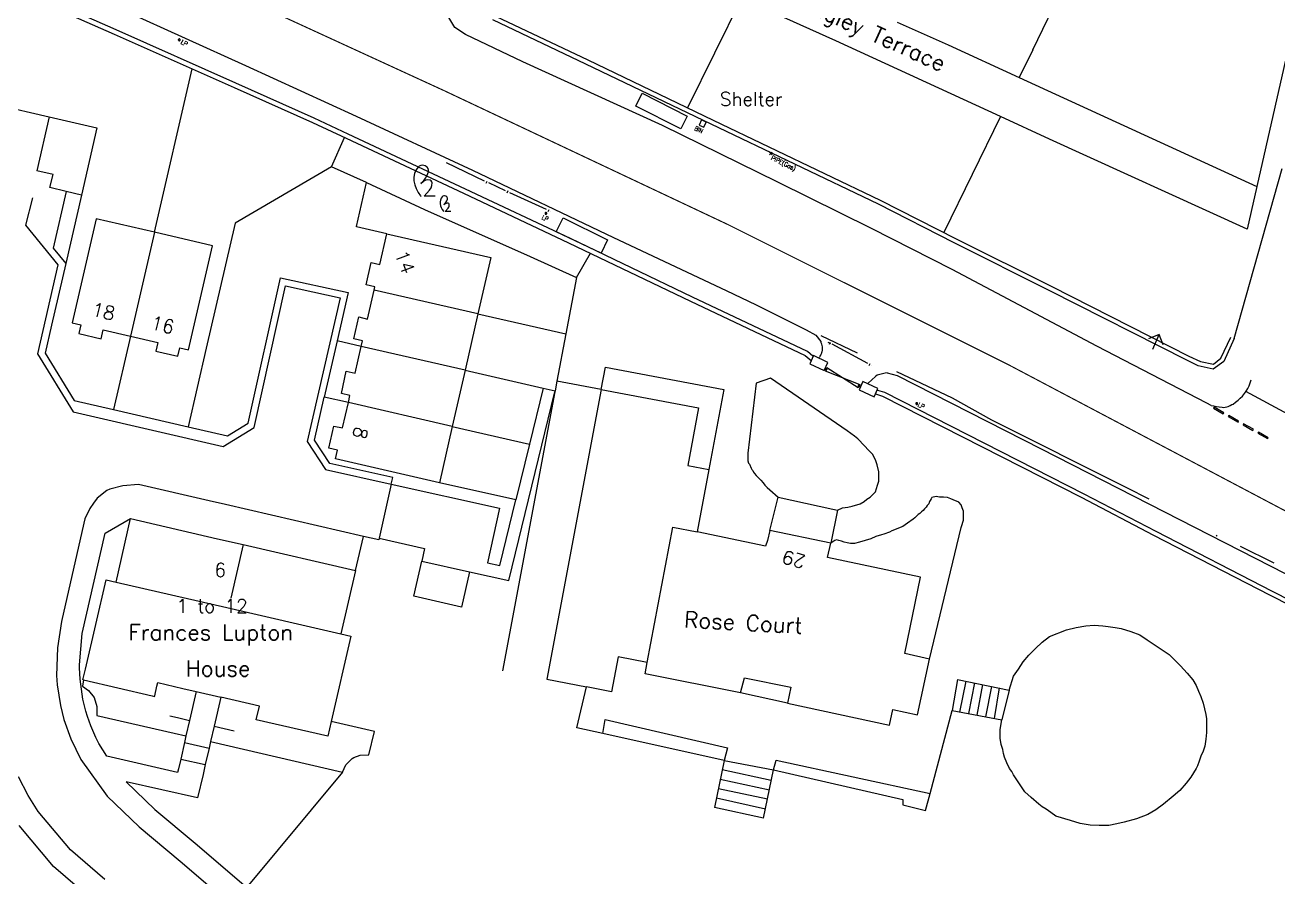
# Model space of a CAD drawing. Extents: x 427500 to 429848, y 434500 to 436505.
# Drawn here: x 428685.5 to 428796.6, y 435537.4 to 435612.9 of the extents above; entities that cross this region are included whole.
import ezdxf

# ---------------------------------------------------------------- set-up
doc = ezdxf.new("R2010")
doc.units = 0
doc.linetypes.add('1004', pattern=[6, 4, -2])
doc.layers.get('0').update_dxf_attribs({"color": 222})
for name, color, linetype in [('LPTIP_Ex_Base', 8, 'Continuous'), ('PRO-MARKINGS', 7, 'Continuous'), ('PROPOSED', 1, 'Continuous')]:
    doc.layers.add(name, color=color, linetype=linetype)
doc.styles.add('MtXpl_Romans', font='romans__.ttf')
doc.styles.get("Standard").update_dxf_attribs({"font": 'romans.shx'})

# ---------------------------------------------------------------- blocks, each defined once
blk = doc.blocks.new('FENCE_UP')
at = {"color": 0, "linetype": 'ByBlock', "flags": 128}
blk.add_lwpolyline([(0, 0.5), (0, -0.5)], dxfattribs=at)
blk = doc.blocks.new('GATE')
at = {"color": 0, "linetype": 'ByBlock', "flags": 128}
for points in [[(-0.450902, 0), (-0.451904, 0.007014), (-0.455912, 0.014028), (-0.460922, 0.019038), (-0.467936, 0.023046), (-0.475952, 0.024048), (-0.482966, 0.023046), (-0.48998, 0.019038), (-0.49499, 0.014028), (-0.498998, 0.007014), (-0.5, 0), (-0.498998, -0.007014), (-0.49499, -0.014028), (-0.48998, -0.019038), (-0.482966, -0.023046), (-0.475952, -0.024048), (-0.467936, -0.023046), (-0.460922, -0.019038), (-0.455912, -0.014028), (-0.451904, -0.007014)], [(-0.475952, 0.024048), (-0.475952, 0.078156), (0.475952, -0.078156), (0.475952, -0.024048)], [(-0.475952, -0.024048), (-0.475952, -0.078156), (0.475952, 0.078156), (0.475952, 0.024048)], [(-0.450902, 0), (-0.451904, -0.007014)], [(0.5, 0), (0.498998, 0.007014), (0.49499, 0.014028), (0.48998, 0.019038), (0.482966, 0.023046), (0.475952, 0.024048), (0.467936, 0.023046), (0.460922, 0.019038), (0.455912, 0.014028), (0.451904, 0.007014), (0.450902, 0), (0.451904, -0.007014), (0.455912, -0.014028), (0.460922, -0.019038), (0.467936, -0.023046), (0.475952, -0.024048), (0.482966, -0.023046), (0.48998, -0.019038), (0.49499, -0.014028), (0.498998, -0.007014)], [(0.5, 0), (0.498998, -0.007014)]]:
    blk.add_lwpolyline(points, dxfattribs=at)
blk = doc.blocks.new('CIRCL')
at = {"color": 0, "linetype": 'ByBlock', "flags": 128}
for points in [[(0.5, 0), (0.475, 0.154), (0.404, 0.293), (0.293, 0.404), (0.154, 0.475), (0, 0.5), (-0.154, 0.475), (-0.293, 0.404), (-0.404, 0.293), (-0.475, 0.154), (-0.5, 0), (-0.475, -0.154), (-0.404, -0.293), (-0.293, -0.404), (-0.154, -0.475), (0, -0.5), (0.154, -0.475), (0.293, -0.404), (0.404, -0.293), (0.475, -0.154)], [(0.5, 0), (0.475, -0.154)]]:
    blk.add_lwpolyline(points, dxfattribs=at)
blk = doc.blocks.new('CROSS_1')
at = {"color": 0, "linetype": 'ByBlock', "flags": 128}
for points in [[(-0.5, 0.5), (0.5, -0.5)], [(0.5, 0.5), (-0.5, -0.5)]]:
    blk.add_lwpolyline(points, dxfattribs=at)

msp = doc.modelspace()

# ---------------------------------------------------------------- linework, layer by layer
at = {"layer": 'LPTIP_Ex_Base', "color": 251, "true_color": 0x636466}
for p, q in [((428774.85, 435610.65), (428778.4, 435617.95)), ((428749.05, 435615.25), (428744.25, 435605.53)), ((428757.4, 435611.45), (428749.05, 435615.25)), ((428762.83, 435613.11), (428767.35, 435611.1)), ((428797.9, 435612.6), (428794.71, 435598.57)), ((428771.98, 435604.76), (428757.4, 435611.45)), ((428767.35, 435611.1), (428773.66, 435608.21)), ((428774.85, 435610.65), (428773.66, 435608.21)), ((428697, 435594.5), (428700.36, 435608.98)), ((428773.66, 435608.21), (428794.71, 435598.57)), ((428681.78, 435606.1), (428687.68, 435604.74)), ((428687.68, 435604.74), (428686.57, 435599.95)), ((428687.68, 435604.74), (428691.91, 435603.76)), ((428771.98, 435604.76), (428766.98, 435594.48)), ((428776.35, 435602.75), (428771.98, 435604.76)), ((428691.91, 435603.76), (428690.53, 435597.78)), ((428712.69, 435600.29), (428713.86, 435602.9)), ((428793.86, 435594.79), (428776.35, 435602.75)), ((428688.02, 435599.61), (428686.57, 435599.95)), ((428687.74, 435598.47), (428688.02, 435599.61)), ((428712.69, 435600.29), (428704.16, 435595.31)), ((428715.79, 435598.9), (428712.69, 435600.29)), ((428792.7, 435585.09), (428796.95, 435600.15)), ((428689.17, 435598.12), (428687.74, 435598.47)), ((428714.9, 435595.01), (428715.79, 435598.9)), ((428715.79, 435598.9), (428720.95, 435596.53)), ((428794.71, 435598.57), (428794.2, 435596.35)), ((428686.2, 435597.56), (428685.58, 435595.13)), ((428689.17, 435598.12), (428688.02, 435593.1)), ((428690.53, 435597.78), (428689.15, 435591.73)), ((428690.53, 435597.78), (428689.17, 435598.12)), ((428720.95, 435596.53), (428730.31, 435592.36)), ((428794.2, 435596.35), (428793.86, 435594.79)), ((428685.58, 435595.13), (428688.45, 435591.63)), ((428691.85, 435595.69), (428689.72, 435586.48)), ((428697, 435594.5), (428691.85, 435595.69)), ((428704.16, 435595.31), (428701.59, 435584.25)), ((428714.9, 435595), (428714.9, 435595.01)), ((428717.61, 435594.37), (428714.9, 435595)), ((428697, 435594.5), (428694.87, 435585.29)), ((428702.15, 435593.31), (428697, 435594.5)), ((428716.99, 435591.66), (428717.61, 435594.37)), ((428717.61, 435594.37), (428726.83, 435592.26)), ((428688.02, 435593.1), (428689.15, 435591.73)), ((428700.02, 435584.1), (428702.15, 435593.31)), ((428689.15, 435591.73), (428687.89, 435586.27)), ((428715.78, 435589.84), (428716.22, 435591.83)), ((428716.22, 435591.83), (428716.99, 435591.66)), ((428726.83, 435592.26), (428725.68, 435587.28)), ((428730.31, 435592.36), (428734.4, 435590.5)), ((428734.4, 435590.5), (428735.64, 435592.65)), ((428688.45, 435591.63), (428686.65, 435583.75)), ((428705.31, 435577.6), (428708.17, 435590.46)), ((428705.84, 435577.22), (428708.63, 435589.75)), ((428708.17, 435590.46), (428714.18, 435589.16)), ((428708.63, 435589.75), (428713.46, 435588.7)), ((428716.54, 435589.67), (428715.78, 435589.84)), ((428716.47, 435589.39), (428716.54, 435589.67)), ((428734.4, 435590.5), (428733.46, 435585.5)), ((428713.46, 435588.7), (428710.55, 435575.98)), ((428714.18, 435589.16), (428713.2, 435584.89)), ((428715.89, 435586.82), (428716.47, 435589.39)), ((428725.68, 435587.28), (428716.47, 435589.39)), ((428725.68, 435587.28), (428724.54, 435582.29)), ((428725.68, 435587.28), (428733.46, 435585.5)), ((428687.89, 435586.27), (428687.33, 435583.8)), ((428689.72, 435586.48), (428690.49, 435586.31)), ((428690.49, 435586.31), (428690.31, 435585.53)), ((428714.67, 435585.06), (428715.11, 435587)), ((428715.11, 435587), (428715.89, 435586.82)), ((428690.31, 435585.53), (428692.29, 435585.08)), ((428692.29, 435585.08), (428692.47, 435585.85)), ((428692.47, 435585.85), (428694.87, 435585.29)), ((428694.87, 435585.29), (428693.37, 435578.8)), ((428694.87, 435585.29), (428697.3, 435584.73)), ((428715.44, 435584.88), (428714.67, 435585.06)), ((428733.46, 435585.5), (428732.68, 435581.32)), ((428756.06, 435585.36), (428759.3, 435583.82)), ((428792.7, 435585.09), (428792.7, 435585.09)), ((428792.7, 435585.09), (428792.7, 435585.09)), ((428792.7, 435585.09), (428792.7, 435585.09)), ((428792.7, 435585.09), (428792.7, 435585.09)), ((428792.7, 435585.09), (428792.7, 435585.09)), ((428792.7, 435585.09), (428792.7, 435585.09)), ((428792.7, 435585.09), (428792.7, 435585.09)), ((428792.7, 435585.09), (428792.7, 435585.09)), ((428792.7, 435585.09), (428792.7, 435585.09)), ((428792.7, 435585.09), (428792.7, 435585.09)), ((428792.7, 435585.09), (428792.7, 435585.09)), ((428792.7, 435585.09), (428792.7, 435585.09)), ((428792.7, 435585.09), (428792.7, 435585.09)), ((428697.3, 435584.73), (428697.13, 435583.97)), ((428697.13, 435583.97), (428699.09, 435583.52)), ((428699.09, 435583.52), (428699.26, 435584.28)), ((428699.26, 435584.28), (428700.02, 435584.1)), ((428701.59, 435584.25), (428699.98, 435577.28)), ((428713.2, 435584.89), (428712.06, 435579.9)), ((428715.33, 435584.4), (428713.2, 435584.89)), ((428714.78, 435582.01), (428715.33, 435584.4)), ((428715.33, 435584.4), (428715.44, 435584.88)), ((428724.54, 435582.29), (428715.33, 435584.4)), ((428686.65, 435583.75), (428689.81, 435578.59)), ((428687.33, 435583.8), (428689.9, 435579.59)), ((428713.57, 435580.21), (428714.01, 435582.19)), ((428714.01, 435582.19), (428714.78, 435582.01)), ((428724.54, 435582.29), (428723.4, 435577.31)), ((428724.54, 435582.29), (428731.46, 435580.71)), ((428736.61, 435580.58), (428736.98, 435582.55)), ((428736.98, 435582.55), (428747.47, 435580.58)), ((428762.78, 435582.18), (428767.7, 435579.85)), ((428731.46, 435580.71), (428730.25, 435575.74)), ((428731.46, 435580.71), (428732.52, 435580.47)), ((428736.61, 435580.58), (428731.79, 435554.91)), ((428732.68, 435581.32), (428732.52, 435580.47)), ((428736.61, 435580.58), (428732.68, 435581.32)), ((428736.61, 435580.58), (428745.23, 435578.96)), ((428747.47, 435580.58), (428746.14, 435573.5)), ((428750.34, 435581.15), (428749.6, 435574.95)), ((428751.62, 435581.59), (428750.34, 435581.15)), ((428758.41, 435576.92), (428751.62, 435581.59)), ((428689.9, 435579.59), (428693.37, 435578.8)), ((428711.2, 435576.1), (428712.06, 435579.9)), ((428714.19, 435579.42), (428712.06, 435579.9)), ((428714.33, 435580.04), (428713.57, 435580.21)), ((428714.19, 435579.42), (428714.33, 435580.04)), ((428732.5, 435580.37), (428727.86, 435555.65)), ((428728.41, 435563.65), (428732.5, 435580.37)), ((428732.52, 435580.47), (428732.5, 435580.37)), ((428767.7, 435579.85), (428771.2, 435577.9)), ((428689.81, 435578.59), (428690.95, 435578.33)), ((428693.37, 435578.8), (428699.98, 435577.28)), ((428713.67, 435577.17), (428714.19, 435579.42)), ((428723.4, 435577.31), (428714.19, 435579.42)), ((428745.23, 435578.96), (428744.27, 435573.85)), ((428690.95, 435578.33), (428703.09, 435575.54)), ((428699.98, 435577.28), (428703.47, 435576.48)), ((428703.47, 435576.48), (428705.31, 435577.6)), ((428712.47, 435575.38), (428712.91, 435577.34)), ((428712.91, 435577.34), (428713.67, 435577.17)), ((428723.4, 435577.31), (428722.26, 435572.32)), ((428723.4, 435577.31), (428730.25, 435575.74)), ((428771.2, 435577.9), (428783.15, 435571.9)), ((428703.09, 435575.54), (428705.84, 435577.22)), ((428759.05, 435576.45), (428758.41, 435576.92)), ((428759.35, 435576.2), (428759.05, 435576.45)), ((428759.95, 435575.6), (428759.35, 435576.2)), ((428710.55, 435575.98), (428712.17, 435573.49)), ((428712.54, 435574.02), (428711.2, 435576.1)), ((428713.22, 435575.2), (428712.47, 435575.38)), ((428713.05, 435574.43), (428713.22, 435575.2)), ((428730.25, 435575.74), (428729.04, 435570.81)), ((428760.3, 435575.2), (428759.95, 435575.6)), ((428760.65, 435574.85), (428760.3, 435575.2)), ((428718.12, 435572.79), (428712.54, 435574.02)), ((428722.26, 435572.32), (428713.05, 435574.43)), ((428749.6, 435574.95), (428749.6, 435574.25)), ((428749.6, 435574.25), (428749.65, 435574.05)), ((428749.65, 435574.05), (428749.75, 435573.95)), ((428749.75, 435573.95), (428749.9, 435573.6)), ((428760.9, 435574.35), (428760.65, 435574.85)), ((428761.05, 435573.9), (428760.9, 435574.35)), ((428761.2, 435573.3), (428761.05, 435573.9)), ((428712.17, 435573.49), (428717.99, 435572.2)), ((428717.99, 435572.2), (428718.12, 435572.79)), ((428744.27, 435573.85), (428746.14, 435573.5)), ((428746.14, 435573.5), (428745.1, 435567.96)), ((428749.9, 435573.6), (428749.95, 435573.5)), ((428749.95, 435573.5), (428750.05, 435573.4)), ((428750.05, 435573.4), (428750.1, 435573.25)), ((428750.1, 435573.25), (428750.2, 435573.15)), ((428750.2, 435573.15), (428750.35, 435572.95)), ((428750.35, 435572.95), (428750.75, 435572.55)), ((428761.2, 435572.45), (428761.2, 435573.3)), ((428693.06, 435571.76), (428692.78, 435571.63)), ((428694.19, 435572.04), (428693.06, 435571.76)), ((428695.59, 435572.16), (428694.19, 435572.04)), ((428701.84, 435570.72), (428695.59, 435572.16)), ((428717.99, 435572.2), (428716.93, 435567.4)), ((428717.99, 435572.2), (428727.6, 435570.07)), ((428729.04, 435570.81), (428722.26, 435572.32)), ((428750.75, 435572.55), (428750.95, 435572.3)), ((428750.95, 435572.3), (428751.1, 435572.1)), ((428751.1, 435572.1), (428751.3, 435571.9)), ((428751.3, 435571.9), (428751.55, 435571.7)), ((428751.55, 435571.7), (428752.3, 435571.05)), ((428760.9, 435571.5), (428761.1, 435572.1)), ((428761.1, 435572.1), (428761.2, 435572.45)), ((428783.15, 435571.9), (428785.13, 435570.88)), ((428691.94, 435570.94), (428691.59, 435570.52)), ((428692.78, 435571.63), (428691.94, 435570.94)), ((428703.29, 435570.38), (428701.84, 435570.72)), ((428727.62, 435564.99), (428729.04, 435570.81)), ((428751.55, 435568.1), (428752.3, 435571.05)), ((428752.3, 435571.05), (428757.13, 435569.99)), ((428759.55, 435570.45), (428759.9, 435570.65)), ((428759.9, 435570.65), (428760.15, 435570.85)), ((428760.15, 435570.85), (428760.45, 435571.05)), ((428760.45, 435571.05), (428760.9, 435571.5)), ((428765.7, 435570.65), (428765.65, 435570.45)), ((428765.75, 435570.75), (428765.7, 435570.65)), ((428765.85, 435570.9), (428765.75, 435570.75)), ((428765.91, 435571.02), (428765.85, 435570.9)), ((428766.3, 435571.1), (428765.91, 435571.02)), ((428766.6, 435571.05), (428766.3, 435571.1)), ((428766.95, 435571.05), (428766.6, 435571.05)), ((428767.3, 435571), (428766.95, 435571.05)), ((428767.6, 435570.9), (428767.3, 435571)), ((428767.8, 435570.8), (428767.6, 435570.9)), ((428768.3, 435570.6), (428767.8, 435570.8)), ((428768.5, 435570.35), (428768.3, 435570.6)), ((428691.28, 435570.05), (428690.83, 435569.11)), ((428691.59, 435570.52), (428691.28, 435570.05)), ((428715.52, 435567.56), (428703.29, 435570.38)), ((428727.6, 435570.07), (428726.52, 435565.24)), ((428757.55, 435569.9), (428756.95, 435566.98)), ((428757.13, 435569.99), (428757.55, 435569.9)), ((428757.55, 435569.9), (428758, 435570.1)), ((428758, 435570.1), (428758.45, 435570.15)), ((428758.45, 435570.15), (428758.85, 435570.25)), ((428758.85, 435570.25), (428759.55, 435570.45)), ((428764.7, 435569.5), (428764.4, 435569.2)), ((428764.85, 435569.6), (428764.7, 435569.5)), ((428765, 435569.75), (428764.85, 435569.6)), ((428765.15, 435569.85), (428765, 435569.75)), ((428765.25, 435570), (428765.15, 435569.85)), ((428765.4, 435570.15), (428765.25, 435570)), ((428765.5, 435570.3), (428765.4, 435570.15)), ((428765.65, 435570.45), (428765.5, 435570.3)), ((428768.6, 435570.1), (428768.5, 435570.35)), ((428768.7, 435569.8), (428768.6, 435570.1)), ((428768.7, 435569), (428768.7, 435569.8)), ((428690.83, 435569.11), (428690.59, 435568.09)), ((428692.64, 435567.84), (428694.89, 435569.14)), ((428693.6, 435563.52), (428694.89, 435569.14)), ((428694.89, 435569.14), (428702.59, 435567.36)), ((428740.69, 435556.4), (428742.94, 435568.37)), ((428742.94, 435568.37), (428745.1, 435567.96)), ((428763.35, 435568.45), (428762.35, 435568.05)), ((428763.95, 435568.9), (428763.35, 435568.45)), ((428764.05, 435568.95), (428763.95, 435568.9)), ((428764.25, 435569.1), (428764.05, 435568.95)), ((428764.4, 435569.2), (428764.25, 435569.1)), ((428765.7, 435556.7), (428768.5, 435568.35)), ((428768.5, 435568.35), (428768.55, 435568.45)), ((428768.55, 435568.45), (428768.7, 435569)), ((428690.59, 435568.09), (428688.77, 435560.03)), ((428690.59, 435558.98), (428692.64, 435567.84)), ((428702.59, 435567.36), (428704.86, 435566.84)), ((428714.83, 435564.54), (428715.52, 435567.56)), ((428716.9, 435567.25), (428715.52, 435567.56)), ((428716.93, 435567.4), (428716.9, 435567.25)), ((428716.93, 435567.4), (428720.95, 435566.49)), ((428751.15, 435566.7), (428745.1, 435567.96)), ((428751.55, 435568.1), (428751.35, 435567.2)), ((428756.95, 435566.98), (428751.55, 435568.1)), ((428757.45, 435567.25), (428757.3, 435567.2)), ((428757.65, 435567.2), (428757.45, 435567.25)), ((428760.5, 435567.35), (428759.5, 435567.05)), ((428760.95, 435567.55), (428760.5, 435567.35)), ((428761.45, 435567.7), (428760.95, 435567.55)), ((428761.65, 435567.75), (428761.45, 435567.7)), ((428762.15, 435567.95), (428761.65, 435567.75)), ((428762.35, 435568.05), (428762.15, 435567.95)), ((428704.86, 435566.84), (428703.77, 435562.1)), ((428704.86, 435566.84), (428714.83, 435564.54)), ((428720.95, 435566.49), (428720.7, 435565.38)), ((428751.35, 435567.2), (428751.15, 435566.7)), ((428756.65, 435565.7), (428756.95, 435566.98)), ((428757.3, 435567.2), (428756.95, 435566.98)), ((428757.9, 435567.15), (428757.65, 435567.2)), ((428758.15, 435567.05), (428757.9, 435567.15)), ((428758.4, 435567), (428758.15, 435567.05)), ((428758.7, 435566.95), (428758.4, 435567)), ((428759.05, 435566.95), (428758.7, 435566.95)), ((428759.5, 435567.05), (428759.05, 435566.95)), ((428793.25, 435566.7), (428796.22, 435565.24)), ((428720, 435562.26), (428720.7, 435565.38)), ((428720.7, 435565.38), (428724.93, 435564.43)), ((428726.52, 435565.24), (428727.62, 435564.99)), ((428764.9, 435563.95), (428756.65, 435565.7)), ((428714.83, 435564.54), (428713.53, 435558.93)), ((428724.93, 435564.43), (428724.23, 435561.31)), ((428724.93, 435564.43), (428728.41, 435563.65)), ((428763.5, 435557.2), (428764.9, 435563.95)), ((428690.89, 435555.82), (428692.71, 435563.73)), ((428692.71, 435563.73), (428693.6, 435563.52)), ((428693.6, 435563.52), (428703.43, 435561.26)), ((428724.23, 435561.31), (428720, 435562.26)), ((428703.43, 435561.26), (428713.53, 435558.93)), ((428688.77, 435560.03), (428688.42, 435557.69)), ((428777.85, 435559.3), (428778.7, 435559.5)), ((428778.7, 435559.5), (428779.55, 435559.65)), ((428779.55, 435559.65), (428780.3, 435559.7)), ((428780.3, 435559.7), (428781.05, 435559.65)), ((428781.05, 435559.65), (428781.55, 435559.6)), ((428781.55, 435559.6), (428782.15, 435559.5)), ((428782.15, 435559.5), (428782.7, 435559.4)), ((428690.36, 435556.19), (428690.59, 435558.98)), ((428714.42, 435558.72), (428712.68, 435551.18)), ((428713.53, 435558.93), (428714.42, 435558.72)), ((428775.7, 435558.2), (428776.35, 435558.7)), ((428776.35, 435558.7), (428777.85, 435559.3)), ((428782.7, 435559.4), (428783.55, 435559.15)), ((428783.55, 435559.15), (428784.35, 435558.85)), ((428784.35, 435558.85), (428785, 435558.4)), ((428785, 435558.4), (428786.95, 435557.1)), ((428688.42, 435557.69), (428688.33, 435555.24)), ((428774.5, 435557.05), (428775.1, 435557.65)), ((428775.1, 435557.65), (428775.7, 435558.2)), ((428690.37, 435555.94), (428690.36, 435556.19)), ((428738.1, 435556.9), (428737.51, 435553.81)), ((428740.69, 435556.4), (428738.1, 435556.9)), ((428740.5, 435555.4), (428740.69, 435556.4)), ((428765.7, 435556.7), (428763.5, 435557.2)), ((428764.65, 435551.75), (428765.7, 435556.7)), ((428773.6, 435555.8), (428774, 435556.45)), ((428774, 435556.45), (428774.5, 435557.05)), ((428786.95, 435557.1), (428787.95, 435556.1)), ((428688.33, 435555.24), (428688.38, 435554.42)), ((428690.42, 435554.92), (428690.37, 435555.94)), ((428690.67, 435554.86), (428690.89, 435555.82)), ((428748.95, 435553.7), (428740.5, 435555.4)), ((428748.95, 435553.7), (428749.3, 435555.05)), ((428749.3, 435555.05), (428753.4, 435554.2)), ((428772.75, 435553.96), (428773.15, 435555.2)), ((428773.15, 435555.2), (428773.6, 435555.8)), ((428787.95, 435556.1), (428788.55, 435555.45)), ((428788.55, 435555.45), (428789.05, 435554.85)), ((428688.38, 435554.42), (428688.67, 435552.59)), ((428690.67, 435553.16), (428690.42, 435554.92)), ((428690.73, 435554.85), (428690.62, 435554.3)), ((428690.62, 435554.3), (428691.16, 435553.91)), ((428690.73, 435554.85), (428690.67, 435554.86)), ((428690.73, 435554.85), (428696.79, 435553.46)), ((428691.16, 435553.91), (428691.65, 435553.3)), ((428697.03, 435553.44), (428697.23, 435554.29)), ((428697.23, 435554.29), (428697.3, 435554.62)), ((428697.3, 435554.62), (428699.53, 435554.1)), ((428699.53, 435554.1), (428700.71, 435553.83)), ((428731.79, 435554.91), (428735.3, 435554.25)), ((428734.45, 435550.6), (428735.3, 435554.25)), ((428737.51, 435553.81), (428735.3, 435554.25)), ((428753.4, 435554.2), (428753.12, 435552.8)), ((428768.19, 435554.9), (428767.71, 435552.14)), ((428768.19, 435554.9), (428772.75, 435553.96)), ((428768.4, 435552.01), (428768.94, 435554.75)), ((428769.69, 435554.59), (428769.15, 435551.87)), ((428769.92, 435551.73), (428770.44, 435554.44)), ((428771.2, 435554.28), (428770.67, 435551.59)), ((428771.46, 435551.44), (428771.9, 435554.14)), ((428772.75, 435553.96), (428772.1, 435551.32)), ((428789.05, 435554.85), (428789.35, 435554.35)), ((428789.35, 435554.35), (428789.55, 435553.85)), ((428690.92, 435552.09), (428690.67, 435553.16)), ((428691.65, 435553.3), (428691.91, 435552.5)), ((428696.79, 435553.46), (428697.02, 435553.4)), ((428697.02, 435553.4), (428697.03, 435553.44)), ((428700.71, 435553.83), (428700.12, 435551.27)), ((428700.71, 435553.83), (428702.89, 435553.33)), ((428702.89, 435553.33), (428702.3, 435550.77)), ((428706.32, 435552.54), (428702.89, 435553.33)), ((428753.12, 435552.8), (428748.95, 435553.7)), ((428753.12, 435552.8), (428762.15, 435550.85)), ((428789.55, 435553.85), (428789.75, 435553.4)), ((428789.75, 435553.4), (428789.95, 435552.8)), ((428789.95, 435552.8), (428790.2, 435551.8)), ((428688.67, 435552.59), (428688.98, 435551.35)), ((428691.07, 435551.63), (428690.92, 435552.09)), ((428691.91, 435552.5), (428691.89, 435551.71)), ((428691.89, 435551.71), (428698.76, 435550.13)), ((428706.03, 435551.33), (428706.32, 435552.54)), ((428762.15, 435550.85), (428762.45, 435552.25)), ((428762.45, 435552.25), (428764.65, 435551.75)), ((428765.75, 435544.79), (428767.71, 435552.14)), ((428767.71, 435552.14), (428772.1, 435551.32)), ((428790.2, 435551.8), (428790.25, 435551.4)), ((428688.98, 435551.35), (428689.59, 435549.65)), ((428691.22, 435551.21), (428691.07, 435551.63)), ((428691.37, 435550.8), (428691.22, 435551.21)), ((428691.8, 435549.77), (428691.37, 435550.8)), ((428698.37, 435551.67), (428699.04, 435551.52)), ((428699.04, 435551.52), (428700.12, 435551.27)), ((428700.12, 435551.27), (428699.8, 435549.89)), ((428702.3, 435550.77), (428701.98, 435549.39)), ((428702.3, 435550.77), (428704.06, 435550.36)), ((428712.37, 435549.86), (428706.03, 435551.33)), ((428712.68, 435551.18), (428712.37, 435549.86)), ((428716.51, 435550.3), (428712.68, 435551.18)), ((428736.75, 435550.1), (428734.45, 435550.6)), ((428736.75, 435550.1), (428736.95, 435551.35)), ((428736.95, 435551.35), (428747.8, 435548.85)), ((428771.95, 435550.45), (428772.1, 435551.32)), ((428790.25, 435551.4), (428790.25, 435550.2)), ((428689.59, 435549.65), (428690.49, 435547.82)), ((428692.07, 435549.23), (428691.8, 435549.77)), ((428698.76, 435550.13), (428699.8, 435549.89)), ((428699.8, 435549.89), (428699.67, 435549.31)), ((428716.02, 435548.21), (428716.51, 435550.3)), ((428747.5, 435547.73), (428736.75, 435550.1)), ((428771.95, 435549.7), (428771.95, 435550.45)), ((428772.05, 435549.15), (428771.95, 435549.7)), ((428790.2, 435549.6), (428790.1, 435549)), ((428790.25, 435550.2), (428790.2, 435549.6)), ((428692.78, 435548.1), (428692.07, 435549.23)), ((428699.67, 435549.31), (428699.34, 435547.85)), ((428699.67, 435549.31), (428701.84, 435548.81)), ((428701.84, 435548.81), (428701.51, 435547.35)), ((428701.98, 435549.39), (428701.84, 435548.81)), ((428701.98, 435549.39), (428713.66, 435546.69)), ((428747.8, 435548.85), (428747.5, 435547.73)), ((428772.2, 435548.7), (428772.05, 435549.15)), ((428772.25, 435548.35), (428772.2, 435548.7)), ((428789.95, 435548.55), (428789.75, 435548.1)), ((428790.1, 435549), (428789.95, 435548.55)), ((428690.49, 435547.82), (428692.82, 435544.57)), ((428699.06, 435546.67), (428692.78, 435548.1)), ((428699.34, 435547.85), (428699.14, 435546.98)), ((428699.34, 435547.85), (428701.51, 435547.35)), ((428701.51, 435547.35), (428701.31, 435546.48)), ((428713.66, 435546.69), (428713.96, 435547.33)), ((428713.96, 435547.33), (428714.52, 435547.89)), ((428714.52, 435547.89), (428714.67, 435547.98)), ((428714.67, 435547.98), (428715.23, 435548.18)), ((428715.23, 435548.18), (428716.02, 435548.21)), ((428747.5, 435547.73), (428746.65, 435543.55)), ((428747.5, 435547.73), (428751.87, 435546.88)), ((428751.87, 435546.88), (428752.1, 435547.75)), ((428752.1, 435547.75), (428765.75, 435544.79)), ((428772.35, 435548), (428772.25, 435548.35)), ((428772.55, 435547.5), (428772.35, 435548)), ((428772.8, 435547), (428772.55, 435547.5)), ((428789.45, 435547.25), (428789.35, 435547)), ((428789.6, 435547.65), (428789.45, 435547.25)), ((428789.75, 435548.1), (428789.6, 435547.65)), ((428685.82, 435544.62), (428684.96, 435546.26)), ((428699.14, 435546.98), (428699.06, 435546.67)), ((428701.31, 435546.48), (428700.83, 435544.4)), ((428713.66, 435546.69), (428705.19, 435536.5)), ((428751.68, 435545.96), (428747.33, 435546.9)), ((428751, 435542.6), (428751.87, 435546.88)), ((428751.87, 435546.88), (428763.35, 435544.25)), ((428773, 435546.75), (428772.8, 435547)), ((428773.15, 435546.45), (428773, 435546.75)), ((428774.15, 435544.95), (428773.15, 435546.45)), ((428788.85, 435546.25), (428788.45, 435545.7)), ((428789.35, 435547), (428788.85, 435546.25)), ((428700.83, 435544.4), (428694.5, 435545.83)), ((428694.5, 435545.83), (428697.04, 435543.38)), ((428751.35, 435544.3), (428746.99, 435545.2)), ((428747.16, 435546.06), (428751.51, 435545.11)), ((428787.9, 435545.05), (428787.3, 435544.55)), ((428788.45, 435545.7), (428787.9, 435545.05)), ((428686.71, 435543.19), (428685.82, 435544.62)), ((428692.82, 435544.57), (428695.64, 435541.83)), ((428746.83, 435544.42), (428751.17, 435543.45)), ((428763.35, 435544.25), (428763.35, 435543.8)), ((428765.35, 435543.3), (428765.75, 435544.79)), ((428774.7, 435544.45), (428774.15, 435544.95)), ((428775.4, 435543.85), (428774.7, 435544.45)), ((428787.3, 435544.55), (428786.45, 435543.85)), ((428689.55, 435539.8), (428686.71, 435543.19)), ((428697.04, 435543.38), (428700.61, 435540.39)), ((428751, 435542.6), (428746.65, 435543.55)), ((428763.35, 435543.8), (428765.35, 435543.3)), ((428775.7, 435543.6), (428775.4, 435543.85)), ((428776.05, 435543.4), (428775.7, 435543.6)), ((428776.45, 435543.1), (428776.05, 435543.4)), ((428776.9, 435542.8), (428776.45, 435543.1)), ((428785.05, 435542.95), (428784.05, 435542.55)), ((428785.75, 435543.35), (428785.05, 435542.95)), ((428786.45, 435543.85), (428785.75, 435543.35)), ((428688.07, 435538.34), (428685.02, 435541.96)), ((428695.64, 435541.83), (428699.27, 435538.79)), ((428778.2, 435542.4), (428776.9, 435542.8)), ((428779.05, 435542.15), (428778.2, 435542.4)), ((428779.95, 435542), (428779.05, 435542.15)), ((428780.75, 435541.95), (428779.95, 435542)), ((428781.6, 435541.95), (428780.75, 435541.95)), ((428782.3, 435542.1), (428781.6, 435541.95)), ((428782.95, 435542.25), (428782.3, 435542.1)), ((428784.05, 435542.55), (428782.95, 435542.25)), ((428692.6, 435537.18), (428689.55, 435539.8)), ((428700.61, 435540.39), (428704.94, 435536.71)), ((428699.27, 435538.79), (428703.6, 435535.12)), ((428691.25, 435535.59), (428688.07, 435538.34))]:
    msp.add_line(p, q, dxfattribs=at)
at = {"layer": 'LPTIP_Ex_Base', "color": 251, "true_color": 0x636466, "flags": 128}
for points in [[(428680.17, 435620.13), (428680.77, 435620.13), (428684.68, 435618.38), (428694.38, 435614.13), (428705.07, 435609.27), (428714.89, 435604.8), (428725.18, 435600.01), (428737.68, 435594.04), (428747.67, 435589.35), (428750.34, 435588.07), (428752.29, 435587.11), (428753.71, 435586.4), (428754.76, 435585.85), (428755.64, 435585.38), (428756.07, 435584.82)], [(428733.88, 435593.94), (428724.56, 435598.33), (428714.18, 435603.19), (428711.17, 435604.6), (428704.23, 435607.7), (428693.6, 435612.42), (428678.99, 435618.86), (428678.82, 435618.5)], [(428678.82, 435618.5), (428693.44, 435612.05), (428704.07, 435607.34), (428711.01, 435604.24), (428714.01, 435602.83), (428724.39, 435597.97), (428733.71, 435593.58)], [(428790.68, 435579.17), (428790.27, 435579.36), (428780.52, 435584.42), (428767.7, 435591.2), (428760.55, 435594.84), (428752.25, 435598.95), (428742.04, 435603.95), (428729.67, 435609.6), (428724.57, 435612.03), (428723.64, 435612.64), (428723.11, 435613.53)], [(428792.7, 435585.09), (428791.79, 435583.07), (428790.85, 435582.37), (428789.52, 435582.68), (428788.51, 435583.17), (428776.37, 435589.33), (428767.88, 435593.57), (428761.17, 435596.99), (428746.35, 435604.07), (428735.25, 435609.4), (428726.99, 435613.31)], [(428727.22, 435613.65), (428735.42, 435609.77), (428746.52, 435604.43), (428761.34, 435597.35), (428768.06, 435593.93), (428776.55, 435589.69), (428788.69, 435583.53), (428789.71, 435583.06), (428790.88, 435582.82), (428791.52, 435583.36), (428792.42, 435585.22)], [(428726.27, 435599.04), (428722.89, 435600.65)], [(428728.13, 435598.18), (428726.63, 435598.87), (428726.63, 435598.87)], [(428731.76, 435596.51), (428728.49, 435598.01)], [(428732.13, 435596.35), (428732.13, 435596.35)], [(428755.37, 435583.52), (428754.9, 435583.94), (428744.69, 435588.76), (428733.88, 435593.94)], [(428733.71, 435593.58), (428744.51, 435588.4), (428754.67, 435583.6), (428755.2, 435583.14)], [(428755.93, 435583.39), (428755.95, 435583.43), (428755.98, 435583.48), (428756.02, 435583.54), (428756.06, 435583.61), (428756.09, 435583.67), (428756.11, 435583.72), (428756.13, 435583.77), (428756.15, 435583.82), (428756.17, 435583.87), (428756.19, 435583.92), (428756.2, 435583.98), (428756.21, 435584.04), (428756.22, 435584.1), (428756.23, 435584.17), (428756.22, 435584.25), (428756.21, 435584.35), (428756.18, 435584.47), (428756.15, 435584.6), (428756.11, 435584.71), (428756.09, 435584.79), (428756.08, 435584.83), (428756.07, 435584.84), (428756.07, 435584.83), (428756.07, 435584.82), (428756.07, 435584.82)], [(428756.7, 435584.78), (428756.92, 435584.66)], [(428760.23, 435582.89), (428757.06, 435584.59)], [(428761.94, 435582.05), (428761.78, 435582.03), (428761.06, 435581.84), (428760.91, 435581.74), (428760.25, 435581.13)], [(428760.58, 435582.7), (428760.58, 435582.7)], [(428761.94, 435582.05), (428762.83, 435581.82), (428775.6, 435575.33), (428786.53, 435569.73), (428797.23, 435564.27), (428808.92, 435558.24), (428819.6, 435552.78), (428820.04, 435552.18)], [(428790.68, 435579.17), (428790.89, 435579.12), (428791.13, 435579.08), (428791.39, 435579.05), (428791.63, 435579.01), (428791.8, 435578.99), (428792.16, 435579.08), (428792.34, 435579.16), (428792.5, 435579.24), (428792.61, 435579.29), (428792.83, 435579.45), (428793.05, 435579.62), (428793.25, 435579.8), (428793.43, 435580), (428793.61, 435580.21), (428793.7, 435580.33), (428793.76, 435580.44), (428793.91, 435580.67), (428794.03, 435580.91), (428794.13, 435581.17), (428794.22, 435581.43)], [(428761.08, 435580.53), (428761.71, 435580.34), (428779.37, 435571.35), (428785.77, 435568.02), (428796.07, 435562.72), (428811.57, 435554.84), (428820.17, 435550.72), (428820.2, 435550.7), (428819.97, 435550.25), (428819.7, 435546.13), (428819.38, 435537.49), (428819.24, 435528.76), (428818.54, 435528.77), (428818.68, 435537.51), (428819, 435546.16), (428819.28, 435550.45), (428819.38, 435550.65), (428819.34, 435550.67), (428811.4, 435554.48), (428795.88, 435562.36), (428785.59, 435567.66), (428779.18, 435571), (428761.56, 435579.97), (428760.93, 435580.16)], [(428790.92, 435579.01), (428790.87, 435578.92), (428791.74, 435578.43), (428791.79, 435578.52), (428790.92, 435579.01)], [(428792.23, 435578.27), (428792.18, 435578.18), (428793.05, 435577.69), (428793.1, 435577.78), (428792.23, 435578.27)], [(428793.54, 435577.54), (428793.49, 435577.45), (428794.36, 435576.96), (428794.41, 435577.05), (428793.54, 435577.54)], [(428794.85, 435576.8), (428794.8, 435576.71), (428795.67, 435576.23), (428795.72, 435576.31), (428794.85, 435576.8)], [(428791.17, 435567.67), (428791.11, 435567.59), (428791.11, 435567.59)]]:
    msp.add_lwpolyline(points, dxfattribs=at)
for points in [[(428739.67, 435605.68), (428740.24, 435606.81), (428744.22, 435604.8), (428743.65, 435603.67)], [(428745.7, 435603.8), (428745.91, 435604.26), (428745.49, 435604.46), (428745.28, 435604)], [(428737.16, 435593.84), (428736.59, 435592.66), (428732.61, 435594.55), (428733.22, 435595.78)], [(428755.42, 435583.58), (428755.08, 435582.86), (428756.35, 435582.26), (428756.69, 435582.98)], [(428759.8, 435581.28), (428759.46, 435580.55), (428760.8, 435579.94), (428761.13, 435580.67)]]:
    msp.add_lwpolyline(points, close=True, dxfattribs=at)
at = {"layer": 'LPTIP_Ex_Base', "color": 251, "true_color": 0x636466}
for points in [[(428721.9, 435597.69), (428720.91, 435597.69), (428721.39, 435598.24), (428721.52, 435598.43), (428721.59, 435598.65), (428721.62, 435598.88), (428721.59, 435598.98), (428721.53, 435599.07), (428721.43, 435599.12), (428721.24, 435599.14), (428721.05, 435599.11), (428720.88, 435599.02), (428720.61, 435598.82), (428720.84, 435599.04), (428721.03, 435599.29), (428721.18, 435599.57), (428721.29, 435599.87), (428721.3, 435600.01), (428721.26, 435600.14), (428721.18, 435600.26), (428720.99, 435600.39), (428720.77, 435600.45), (428720.62, 435600.43), (428720.48, 435600.37), (428720.37, 435600.27), (428720.18, 435600.01), (428720.05, 435599.71), (428719.99, 435599.39), (428720, 435599.07), (428720.07, 435598.71), (428720.2, 435598.37), (428720.37, 435598.04), (428720.58, 435597.74), (428720.61, 435597.68)], [(428723.28, 435596.35), (428722.78, 435596.35), (428723.03, 435596.63), (428723.09, 435596.73), (428723.12, 435596.83), (428723.14, 435596.95), (428723.13, 435597), (428723.09, 435597.04), (428723.04, 435597.07), (428722.95, 435597.08), (428722.85, 435597.06), (428722.77, 435597.02), (428722.64, 435596.92), (428722.75, 435597.03), (428722.84, 435597.15), (428722.92, 435597.29), (428722.97, 435597.44), (428722.98, 435597.51), (428722.96, 435597.58), (428722.92, 435597.64), (428722.83, 435597.7), (428722.71, 435597.73), (428722.64, 435597.72), (428722.57, 435597.69), (428722.51, 435597.64), (428722.42, 435597.51), (428722.36, 435597.36), (428722.33, 435597.2), (428722.33, 435597.04), (428722.37, 435596.86), (428722.43, 435596.69), (428722.51, 435596.53), (428722.62, 435596.38), (428722.64, 435596.35)], [(428786.42, 435584.52), (428786.05, 435585.45), (428785.12, 435585.08)], [(428785.49, 435584.15), (428786.05, 435585.45)]]:
    msp.add_lwpolyline(points, dxfattribs=at)
at = {"layer": 'PRO-MARKINGS', "linetype": '1004', "const_width": 0.1, "flags": 128}
msp.add_lwpolyline([(428635.92, 435644.5, -0.003706), (428647.59, 435639.74, -0.014923), (428722.76, 435607.01, -0.016828), (428797.23, 435569.83), (428821.27, 435557.06)], format="xyb", dxfattribs=at)
at = {"layer": 'PROPOSED', "flags": 128}
msp.add_lwpolyline([(428801.7, 435576.12), (428793.75, 435580.41)], dxfattribs=at)

# ---------------------------------------------------------------- block references
at = {"layer": 'LPTIP_Ex_Base', "color": 251, "true_color": 0x636466}
for name, p, xscale, yscale, zscale, rotation in [('CIRCL', (428699.2, 435611.55), 0.16, 0.16, 0.16, 156.220273), ('FENCE_UP', (428726.45, 435598.95), 0.2, 0.2, 0.2, 154.499694), ('FENCE_UP', (428728.31, 435598.1), 0.2, 0.2, 0.2, 155.366354), ('CIRCL', (428731.7, 435596.18), 0.16, 0.16, 0.16, 154.685141), ('FENCE_UP', (428731.94, 435596.43), 0.2, 0.2, 0.2, 155.366354), ('FENCE_UP', (428756.88, 435584.68), 0.2, 0.2, 0.2, 151.789027), ('FENCE_UP', (428760.4, 435582.79), 0.2, 0.2, 0.2, 151.789027), ('GATE', (428757.99, 435581.63), 3.463053, 2, 3.463053, 333.085393), ('CIRCL', (428764.57, 435579.33), 0.16, 0.16, 0.16, 152.863149)]:
    msp.add_blockref(name, p, dxfattribs=dict(at, xscale=xscale, yscale=yscale, zscale=zscale, rotation=rotation))
at = {"layer": 'LPTIP_Ex_Base', "color": 251, "true_color": 0x636466, "xscale": 0.24, "yscale": 0.24, "zscale": 0.24}
msp.add_blockref('CROSS_1', (428751.64, 435601.48), dxfattribs=at)

# ---------------------------------------------------------------- texts
at = {"layer": 'LPTIP_Ex_Base', "color": 251, "true_color": 0x636466, "style": 'MtXpl_Romans'}
for s, height, rotation, p in [('Headingley Terrace', 1.4, 335.9, (428750.46, 435615.98)), ('14', 1.2, 291, (428718.27, 435592.61)), ('18', 1.2, 346.6, (428691.35, 435587.15)), ('16', 1.2, 345.9, (428696.59, 435585.98)), ('8', 1.2, 256.3, (428714.8, 435577.37)), ('29', 1.2, 165.2, (428754.81, 435565.85)), ('Rose Court', 1.4, 356.9, (428743.93, 435559.52))]:
    msp.add_text(s, height=height, rotation=rotation, dxfattribs=at).set_placement(p)
at = {"layer": 'LPTIP_Ex_Base', "color": 251, "true_color": 0x636466, "width": 0.8}
for s, rotation, p in [('LP', -27.0956, (428699.3, 435611.22)), ('BIN', -25.3081, (428744.82, 435603.58)), ('PIPE(Gas)', -25.9978, (428751.62, 435600.96)), ('LP', -24.3494, (428731.29, 435595.69)), ('LP', -27.4511, (428764.62, 435579.1))]:
    msp.add_text(s, height=0.4, rotation=rotation, dxfattribs=at).set_placement(p)
at = {"layer": 'LPTIP_Ex_Base', "color": 251, "true_color": 0x636466, "style": 'MtXpl_Romans'}
for s, height, p in [('Shelter', 1.2, (428747.12, 435605.71)), ('6', 1.2, (428702.32, 435563.99)), ('1 to 12', 1.2, (428698.95, 435560.8)), ('Frances Lupton', 1.4, (428694.71, 435558.37)), ('House', 1.4, (428699.79, 435555.17))]:
    msp.add_text(s, height=height, dxfattribs=at).set_placement(p)

doc.saveas('drawing.dxf')
